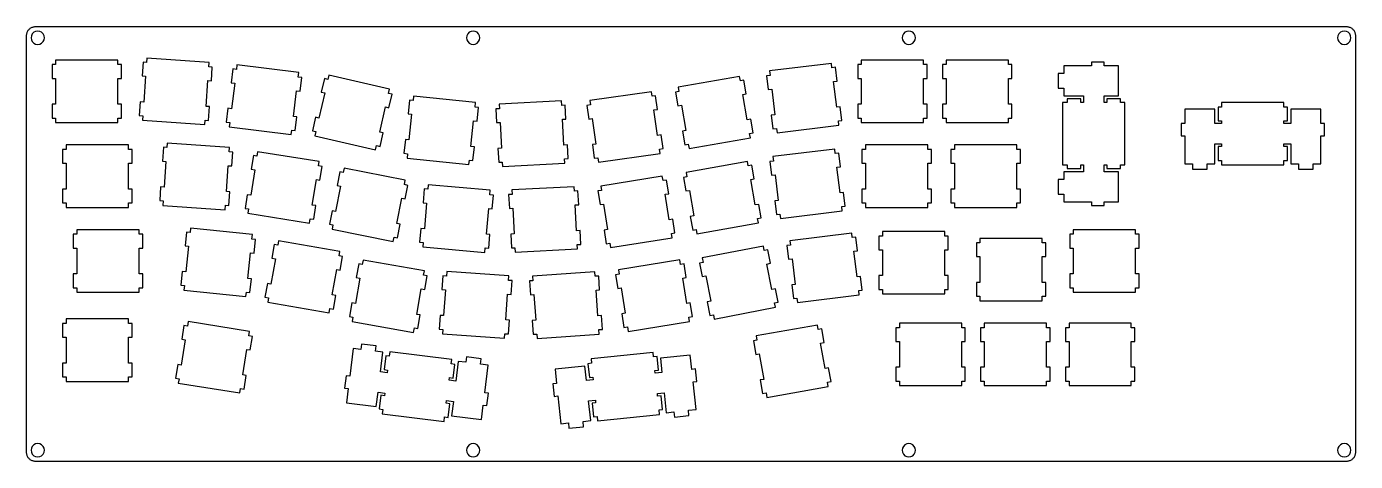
# Model space of a CAD drawing. Extents: x 0 to 299, y 0 to 98.
import ezdxf

# ---------------------------------------------------------------- set-up
doc = ezdxf.new("R2010")
doc.units = 0
doc.layers.get('0').update_dxf_attribs({"linetype": 'CONTINUOUS'})

msp = doc.modelspace()

# ---------------------------------------------------------------- linework, layer by layer
at = {"color": 0}
for p, q in [((0.09508, 95.9764), (0.10197, 96.1334)), ((0.09508, 2.37712), (0.09508, 95.9764)), ((0.10197, 96.1334), (0.11989, 96.2903)), ((0.11989, 96.2903), (0.15021, 96.4434)), ((0.15021, 96.4434), (0.19293, 96.5962)), ((0.19293, 96.5962), (0.24805, 96.7423)), ((0.24805, 96.7423), (0.31282, 96.8844)), ((0.31282, 96.8844), (0.38999, 97.022)), ((0.38999, 97.022), (0.4768, 97.1532)), ((0.4768, 97.1532), (0.57464, 97.2757)), ((0.57464, 97.2757), (0.68075, 97.3914)), ((0.68075, 97.3914), (0.79651, 97.4975)), ((0.79651, 97.4975), (0.91915, 97.5953)), ((0.91915, 97.5953), (1.05006, 97.6824)), ((1.05006, 97.6824), (1.18787, 97.7593)), ((1.16858, 95.9404), (1.09416, 95.4775)), ((1.38217, 96.3595), (1.16858, 95.9404)), ((1.18787, 97.7593), (1.32981, 97.8242)), ((1.32981, 97.8242), (1.47588, 97.8793)), ((1.7129, 96.69), (1.38217, 96.3595)), ((1.47588, 97.8793), (1.62884, 97.9219)), ((1.62884, 97.9219), (1.7818, 97.9523)), ((2.13183, 96.9038), (1.7129, 96.69)), ((1.7818, 97.9523), (1.9389, 97.9703)), ((1.9389, 97.9703), (2.096, 97.977)), ((2.096, 97.977), (296.609, 97.977)), ((2.59485, 96.9768), (2.13183, 96.9038)), ((3.05787, 96.9038), (2.59485, 96.9768)), ((3.47679, 96.69), (3.05787, 96.9038)), ((3.80891, 96.3595), (3.47679, 96.69)), ((4.0211, 95.9404), (3.80891, 96.3595)), ((4.09554, 95.4775), (4.0211, 95.9404)), ((99.0064, 95.9404), (98.9323, 95.4775)), ((99.2202, 96.3595), (99.0064, 95.9404)), ((99.5507, 96.69), (99.2202, 96.3595)), ((99.9698, 96.9038), (99.5507, 96.69)), ((100.433, 96.9768), (99.9698, 96.9038)), ((100.896, 96.9038), (100.433, 96.9768)), ((101.315, 96.69), (100.896, 96.9038)), ((101.647, 96.3595), (101.315, 96.69)), ((101.859, 95.9404), (101.647, 96.3595)), ((101.932, 95.4775), (101.859, 95.9404)), ((196.844, 95.9404), (196.77, 95.4775)), ((197.058, 96.3595), (196.844, 95.9404)), ((197.389, 96.69), (197.058, 96.3595)), ((197.808, 96.9038), (197.389, 96.69)), ((198.271, 96.9768), (197.808, 96.9038)), ((198.735, 96.9038), (198.271, 96.9768)), ((199.153, 96.69), (198.735, 96.9038)), ((199.485, 96.3595), (199.153, 96.69)), ((199.697, 95.9404), (199.485, 96.3595)), ((199.77, 95.4775), (199.697, 95.9404)), ((294.681, 95.9404), (294.608, 95.4775)), ((294.895, 96.3595), (294.681, 95.9404)), ((295.227, 96.69), (294.895, 96.3595)), ((295.644, 96.9038), (295.227, 96.69)), ((296.109, 96.9768), (295.644, 96.9038)), ((296.573, 96.9038), (296.109, 96.9768)), ((296.991, 96.69), (296.573, 96.9038)), ((296.609, 97.977), (296.766, 97.9703)), ((296.766, 97.9703), (296.922, 97.9523)), ((296.922, 97.9523), (297.076, 97.9219)), ((297.323, 96.3595), (296.991, 96.69)), ((297.076, 97.9219), (297.226, 97.8793)), ((297.226, 97.8793), (297.374, 97.8242)), ((297.535, 95.9404), (297.323, 96.3595)), ((297.374, 97.8242), (297.517, 97.7593)), ((297.517, 97.7593), (297.653, 97.6824)), ((297.608, 95.4775), (297.535, 95.9404)), ((297.653, 97.6824), (297.784, 97.5953)), ((297.784, 97.5953), (297.907, 97.4975)), ((297.907, 97.4975), (298.023, 97.3914)), ((298.023, 97.3914), (298.129, 97.2757)), ((298.129, 97.2757), (298.227, 97.1532)), ((298.227, 97.1532), (298.313, 97.022)), ((298.313, 97.022), (298.391, 96.8844)), ((298.391, 96.8844), (298.457, 96.7423)), ((298.457, 96.7423), (298.511, 96.5962)), ((298.511, 96.5962), (298.553, 96.4434)), ((298.553, 96.4434), (298.584, 96.2903)), ((298.584, 96.2903), (298.603, 96.1334)), ((298.603, 96.1334), (298.608, 95.9764)), ((298.608, 95.9764), (298.608, 2.37712)), ((1.09416, 95.4775), (1.16858, 95.0143)), ((1.16858, 95.0143), (1.38217, 94.5956)), ((1.38217, 94.5956), (1.7129, 94.2633)), ((1.7129, 94.2633), (2.13183, 94.0513)), ((2.13183, 94.0513), (2.59485, 93.9768)), ((2.59485, 93.9768), (3.05787, 94.0513)), ((3.05787, 94.0513), (3.47679, 94.2633)), ((3.47679, 94.2633), (3.80891, 94.5956)), ((3.80891, 94.5956), (4.0211, 95.0143)), ((4.0211, 95.0143), (4.09554, 95.4775)), ((98.9323, 95.4775), (99.0064, 95.0143)), ((99.0064, 95.0143), (99.2202, 94.5956)), ((99.2202, 94.5956), (99.5507, 94.2633)), ((99.5507, 94.2633), (99.9698, 94.0513)), ((99.9698, 94.0513), (100.433, 93.9768)), ((100.433, 93.9768), (100.896, 94.0513)), ((100.896, 94.0513), (101.315, 94.2633)), ((101.315, 94.2633), (101.647, 94.5956)), ((101.647, 94.5956), (101.859, 95.0143)), ((101.859, 95.0143), (101.932, 95.4775)), ((196.77, 95.4775), (196.844, 95.0143)), ((196.844, 95.0143), (197.058, 94.5956)), ((197.058, 94.5956), (197.389, 94.2633)), ((197.389, 94.2633), (197.808, 94.0513)), ((197.808, 94.0513), (198.271, 93.9768)), ((198.271, 93.9768), (198.735, 94.0513)), ((198.735, 94.0513), (199.153, 94.2633)), ((199.153, 94.2633), (199.485, 94.5956)), ((199.485, 94.5956), (199.697, 95.0143)), ((199.697, 95.0143), (199.77, 95.4775)), ((294.608, 95.4775), (294.681, 95.0143)), ((294.681, 95.0143), (294.895, 94.5956)), ((294.895, 94.5956), (295.227, 94.2633)), ((295.227, 94.2633), (295.644, 94.0513)), ((295.644, 94.0513), (296.109, 93.9768)), ((296.109, 93.9768), (296.573, 94.0513)), ((296.573, 94.0513), (296.991, 94.2633)), ((296.991, 94.2633), (297.323, 94.5956)), ((297.323, 94.5956), (297.535, 95.0143)), ((297.535, 95.0143), (297.608, 95.4775)), ((6.62009, 90.4529), (6.62009, 89.4524)), ((20.621, 90.4529), (6.62009, 90.4529)), ((20.621, 89.4524), (20.621, 90.4529)), ((26.2599, 89.9816), (26.0435, 86.8895)), ((27.0592, 89.9252), (26.2599, 89.9816)), ((27.1267, 90.9242), (27.0592, 89.9252)), ((41.093, 89.9474), (27.1267, 90.9242)), ((41.0228, 88.9497), (41.093, 89.9474)), ((180.877, 89.7283), (166.982, 88.0223)), ((181, 88.7374), (180.877, 89.7283)), ((187.595, 90.4515), (187.595, 89.4514)), ((201.596, 90.4515), (187.595, 90.4515)), ((201.596, 89.4514), (201.596, 90.4515)), ((206.645, 90.4529), (206.645, 89.4524)), ((220.646, 90.4529), (206.645, 90.4529)), ((220.646, 89.4524), (220.646, 90.4529)), ((239.339, 90.0271), (239.339, 89.203)), ((242.138, 90.0271), (239.339, 90.0271)), ((242.138, 89.203), (242.138, 90.0271)), ((6.62009, 89.4524), (5.81946, 89.4524)), ((5.81946, 89.4524), (5.81946, 86.3519)), ((21.4202, 89.4524), (20.621, 89.4524)), ((21.4202, 86.3519), (21.4202, 89.4524)), ((26.0435, 86.8895), (26.8414, 86.8345)), ((26.8414, 86.8345), (26.4377, 81.0479)), ((41.8222, 88.8929), (41.0228, 88.9497)), ((41.6059, 85.8008), (41.8222, 88.8929)), ((46.4287, 88.4647), (46.0498, 85.3874)), ((47.2225, 88.3666), (46.4287, 88.4647)), ((47.3438, 89.3604), (47.2225, 88.3666)), ((61.2401, 87.6543), (47.3438, 89.3604)), ((61.1188, 86.662), (61.2401, 87.6543)), ((61.9125, 86.5643), (61.1188, 86.662)), ((68.0007, 87.085), (67.776, 86.1109)), ((81.6419, 83.9364), (68.0007, 87.085)), ((160.269, 86.7985), (146.48, 84.3675)), ((160.441, 85.8132), (160.269, 86.7985)), ((167.104, 87.0313), (166.31, 86.9322)), ((166.31, 86.9322), (166.688, 83.8563)), ((166.982, 88.0223), (167.104, 87.0313)), ((181.793, 88.834), (181, 88.7374)), ((182.171, 85.7567), (181.793, 88.834)), ((187.595, 89.4514), (186.796, 89.4514)), ((186.796, 89.4514), (186.796, 86.3519)), ((202.395, 89.4514), (201.596, 89.4514)), ((202.395, 86.3519), (202.395, 89.4514)), ((206.645, 89.4524), (205.846, 89.4524)), ((205.846, 89.4524), (205.846, 86.3519)), ((221.445, 89.4524), (220.646, 89.4524)), ((221.445, 86.3519), (221.445, 89.4524)), ((233.069, 87.478), (231.869, 87.478)), ((231.869, 87.478), (231.869, 84.1774)), ((239.339, 89.203), (233.069, 89.203)), ((233.069, 89.203), (233.069, 87.478)), ((245.368, 89.203), (242.138, 89.203)), ((245.368, 82.4523), (245.368, 89.203)), ((5.81946, 86.3519), (6.62009, 86.3519)), ((6.62009, 86.3519), (6.62009, 80.5533)), ((20.621, 80.5533), (20.621, 86.3519)), ((20.621, 86.3519), (21.4202, 86.3519)), ((40.404, 80.071), (40.8079, 85.8573)), ((40.8079, 85.8573), (41.6059, 85.8008)), ((46.0498, 85.3874), (46.845, 85.2897)), ((46.845, 85.2897), (46.138, 79.5334)), ((61.535, 83.487), (61.9125, 86.5643)), ((66.996, 86.2912), (66.2989, 83.2693)), ((67.776, 86.1109), (66.996, 86.2912)), ((81.4158, 82.962), (81.6419, 83.9364)), ((146.48, 84.3675), (146.655, 83.3822)), ((161.229, 85.9525), (160.441, 85.8132)), ((161.768, 82.9), (161.229, 85.9525)), ((166.688, 83.8563), (167.481, 83.9541)), ((167.481, 83.9541), (168.188, 78.1967)), ((181.378, 85.6601), (182.171, 85.7567)), ((182.084, 79.9028), (181.378, 85.6601)), ((186.796, 86.3519), (187.595, 86.3519)), ((187.595, 86.3519), (187.595, 80.5519)), ((201.596, 80.5519), (201.596, 86.3519)), ((201.596, 86.3519), (202.395, 86.3519)), ((205.846, 86.3519), (206.645, 86.3519)), ((206.645, 86.3519), (206.645, 80.5533)), ((220.646, 80.5533), (220.646, 86.3519)), ((220.646, 86.3519), (221.445, 86.3519)), ((231.869, 84.1774), (233.069, 84.1774)), ((233.069, 84.1774), (233.069, 82.4523)), ((25.6398, 81.1029), (25.422, 78.0108)), ((26.4377, 81.0479), (25.6398, 81.1029)), ((60.0329, 77.826), (60.7413, 83.5836)), ((60.7413, 83.5836), (61.535, 83.487)), ((67.0789, 83.0901), (65.7737, 77.439)), ((66.2989, 83.2693), (67.0789, 83.0901)), ((82.1958, 82.7814), (81.4158, 82.962)), ((81.4987, 79.7609), (82.1958, 82.7814)), ((86.1191, 81.4723), (85.7938, 78.3883)), ((86.9142, 81.3883), (86.1191, 81.4723)), ((87.019, 82.3831), (86.9142, 81.3883)), ((100.943, 80.9184), (87.019, 82.3831)), ((100.838, 79.925), (100.943, 80.9184)), ((120.256, 81.2835), (106.276, 80.5519)), ((120.308, 80.2859), (120.256, 81.2835)), ((140.465, 83.3519), (126.602, 81.4035)), ((126.602, 81.4035), (126.741, 80.4125)), ((140.604, 82.3613), (140.465, 83.3519)), ((141.398, 82.4727), (140.604, 82.3613)), ((141.829, 79.4025), (141.398, 82.4727)), ((146.655, 83.3822), (145.867, 83.2432)), ((145.867, 83.2432), (146.404, 80.191)), ((160.981, 82.761), (161.768, 82.9)), ((161.987, 77.0502), (160.981, 82.761)), ((233.838, 80.9279), (232.839, 80.9279)), ((232.839, 80.9279), (232.839, 66.9272)), ((233.069, 82.4523), (237.538, 82.4523)), ((236.939, 81.7273), (233.838, 81.7273)), ((233.838, 81.7273), (233.838, 80.9279)), ((236.939, 80.9279), (236.939, 81.7273)), ((237.538, 80.9279), (236.939, 80.9279)), ((237.538, 82.4523), (237.538, 80.9279)), ((242.138, 80.9279), (242.138, 82.4523)), ((242.138, 82.4523), (245.368, 82.4523)), ((242.739, 80.9279), (242.138, 80.9279)), ((245.838, 81.7273), (242.739, 81.7273)), ((242.739, 81.7273), (242.739, 80.9279)), ((245.838, 80.9279), (245.838, 81.7273)), ((246.838, 80.9279), (245.838, 80.9279)), ((246.838, 66.9272), (246.838, 80.9279)), ((268.558, 80.9279), (268.558, 79.9274)), ((282.557, 80.9279), (268.558, 80.9279)), ((282.557, 79.9274), (282.557, 80.9279)), ((6.62009, 80.5533), (5.81946, 80.5533)), ((5.81946, 80.5533), (5.81946, 77.4513)), ((21.4202, 80.5533), (20.621, 80.5533)), ((21.4202, 77.4513), (21.4202, 80.5533)), ((25.422, 78.0108), (26.2213, 77.9544)), ((26.2213, 77.9544), (26.151, 76.9578)), ((41.202, 80.0146), (40.404, 80.071)), ((40.9843, 76.9221), (41.202, 80.0146)), ((45.3429, 79.6315), (44.9668, 76.5542)), ((46.138, 79.5334), (45.3429, 79.6315)), ((60.8281, 77.7296), (60.0329, 77.826)), ((60.4492, 74.6524), (60.8281, 77.7296)), ((64.9951, 77.6192), (64.2966, 74.5973)), ((65.7737, 77.439), (64.9951, 77.6192)), ((79.4149, 74.2901), (80.7201, 79.9412)), ((80.7201, 79.9412), (81.4987, 79.7609)), ((85.7938, 78.3883), (86.5904, 78.3043)), ((86.5904, 78.3043), (85.9839, 72.5371)), ((101.633, 79.8407), (100.838, 79.925)), ((101.309, 76.7581), (101.633, 79.8407)), ((106.328, 79.5528), (105.53, 79.5101)), ((105.53, 79.5101), (105.692, 76.4148)), ((106.276, 80.5519), (106.328, 79.5528)), ((121.108, 80.3271), (120.308, 80.2859)), ((121.27, 77.2322), (121.108, 80.3271)), ((126.741, 80.4125), (125.949, 80.3025)), ((125.949, 80.3025), (126.38, 77.2322)), ((141.037, 79.2925), (141.829, 79.4025)), ((141.843, 73.5471), (141.037, 79.2925)), ((146.404, 80.191), (147.192, 80.33)), ((147.192, 80.33), (148.2, 74.6196)), ((168.188, 78.1967), (167.394, 78.1004)), ((167.394, 78.1004), (167.772, 75.0231)), ((182.878, 80.0005), (182.084, 79.9028)), ((183.257, 76.9235), (182.878, 80.0005)), ((187.595, 80.5519), (186.796, 80.5519)), ((186.796, 80.5519), (186.796, 77.4513)), ((202.395, 80.5519), (201.596, 80.5519)), ((202.395, 77.4513), (202.395, 80.5519)), ((206.645, 80.5533), (205.846, 80.5533)), ((205.846, 80.5533), (205.846, 77.4513)), ((221.445, 80.5533), (220.646, 80.5533)), ((221.445, 77.4513), (221.445, 80.5533)), ((267.032, 79.4575), (260.283, 79.4575)), ((260.283, 79.4575), (260.283, 76.2275)), ((267.032, 76.2275), (267.032, 79.4575)), ((268.558, 79.9274), (267.757, 79.9274)), ((267.757, 79.9274), (267.757, 76.8269)), ((283.358, 79.9274), (282.557, 79.9274)), ((283.358, 76.8269), (283.358, 79.9274)), ((290.832, 79.4575), (284.082, 79.4575)), ((284.082, 79.4575), (284.082, 76.2275)), ((290.832, 76.2275), (290.832, 79.4575)), ((5.81946, 77.4513), (6.62009, 77.4513)), ((6.62009, 77.4513), (6.62009, 76.4522)), ((6.62009, 76.4522), (20.621, 76.4522)), ((20.621, 76.4522), (20.621, 77.4513)), ((20.621, 77.4513), (21.4202, 77.4513)), ((26.151, 76.9578), (40.1175, 75.9809)), ((40.1175, 75.9809), (40.1863, 76.9786)), ((40.1863, 76.9786), (40.9843, 76.9221)), ((44.9668, 76.5542), (45.7606, 76.4565)), ((45.7606, 76.4565), (45.6378, 75.4641)), ((45.6378, 75.4641), (59.5341, 73.7581)), ((59.5341, 73.7581), (59.6554, 74.7504)), ((59.6554, 74.7504), (60.4492, 74.6524)), ((99.9077, 71.0738), (100.514, 76.8421)), ((100.514, 76.8421), (101.309, 76.7581)), ((105.692, 76.4148), (106.491, 76.4565)), ((106.491, 76.4565), (106.794, 70.666)), ((120.471, 77.1895), (121.27, 77.2322)), ((120.774, 71.3976), (120.471, 77.1895)), ((126.38, 77.2322), (127.172, 77.3437)), ((127.172, 77.3437), (127.98, 71.6001)), ((162.775, 77.1881), (161.987, 77.0502)), ((163.314, 74.1355), (162.775, 77.1881)), ((167.772, 75.0231), (168.567, 75.1198)), ((168.567, 75.1198), (168.688, 74.1274)), ((168.688, 74.1274), (182.583, 75.8335)), ((182.462, 76.8255), (183.257, 76.9235)), ((182.583, 75.8335), (182.462, 76.8255)), ((186.796, 77.4513), (187.595, 77.4513)), ((187.595, 77.4513), (187.595, 76.4522)), ((187.595, 76.4522), (201.596, 76.4522)), ((201.596, 76.4522), (201.596, 77.4513)), ((201.596, 77.4513), (202.395, 77.4513)), ((205.846, 77.4513), (206.645, 77.4513)), ((206.645, 77.4513), (206.645, 76.4522)), ((206.645, 76.4522), (220.646, 76.4522)), ((220.646, 76.4522), (220.646, 77.4513)), ((220.646, 77.4513), (221.445, 77.4513)), ((260.283, 76.2275), (259.457, 76.2275)), ((259.457, 76.2275), (259.457, 73.4275)), ((268.558, 76.2275), (267.032, 76.2275)), ((267.757, 76.8269), (268.558, 76.8269)), ((268.558, 76.8269), (268.558, 76.2275)), ((282.557, 76.2275), (282.557, 76.8269)), ((282.557, 76.8269), (283.358, 76.8269)), ((284.082, 76.2275), (282.557, 76.2275)), ((291.658, 76.2275), (290.832, 76.2275)), ((291.658, 73.4275), (291.658, 76.2275)), ((31.6976, 71.8206), (31.6288, 70.823)), ((45.6639, 70.8434), (31.6976, 71.8206)), ((64.2966, 74.5973), (65.0766, 74.4181)), ((65.0766, 74.4181), (64.8518, 73.4441)), ((64.8518, 73.4441), (78.4931, 70.2952)), ((80.1949, 74.1094), (79.4149, 74.2901)), ((79.4964, 71.089), (80.1949, 74.1094)), ((85.1888, 72.6211), (84.8653, 69.5371)), ((85.9839, 72.5371), (85.1888, 72.6211)), ((142.635, 73.6604), (141.843, 73.5471)), ((143.068, 70.5901), (142.635, 73.6604)), ((148.2, 74.6196), (147.413, 74.4802)), ((147.413, 74.4802), (147.95, 71.4266)), ((148.911, 70.5803), (162.699, 73.0112)), ((162.526, 73.9965), (163.314, 74.1355)), ((162.699, 73.0112), (162.526, 73.9965)), ((259.457, 73.4275), (260.283, 73.4275)), ((260.283, 73.4275), (260.283, 67.1572)), ((290.832, 67.1572), (290.832, 73.4275)), ((290.832, 73.4275), (291.658, 73.4275)), ((9.00134, 70.4039), (8.20208, 70.4039)), ((8.20208, 70.4039), (8.20208, 67.3019)), ((9.00134, 71.4029), (9.00134, 70.4039)), ((23.0008, 71.4029), (9.00134, 71.4029)), ((23.0008, 70.4039), (23.0008, 71.4029)), ((23.8015, 70.4039), (23.0008, 70.4039)), ((23.8015, 67.3019), (23.8015, 70.4039)), ((30.8308, 70.8794), (30.6131, 67.7855)), ((31.6288, 70.823), (30.8308, 70.8794)), ((45.5951, 69.8458), (45.6639, 70.8434)), ((46.3931, 69.7907), (45.5951, 69.8458)), ((46.1754, 66.6972), (46.3931, 69.7907)), ((51.0575, 69.0273), (50.5725, 65.9652)), ((51.8474, 68.9021), (51.0575, 69.0273)), ((52.0044, 69.8885), (51.8474, 68.9021)), ((65.8315, 67.6988), (52.0044, 69.8885)), ((78.4931, 70.2952), (78.7178, 71.2692)), ((78.7178, 71.2692), (79.4964, 71.089)), ((84.8653, 69.5371), (85.6601, 69.4531)), ((85.6601, 69.4531), (85.5557, 68.4597)), ((100.703, 70.9895), (99.9077, 71.0738)), ((100.379, 67.9069), (100.703, 70.9895)), ((106.794, 70.666), (105.995, 70.6229)), ((105.995, 70.6229), (106.157, 67.528)), ((121.573, 71.4403), (120.774, 71.3976)), ((121.736, 68.3436), (121.573, 71.4403)), ((127.98, 71.6001), (127.187, 71.4887)), ((127.187, 71.4887), (127.619, 68.4181)), ((128.55, 67.5404), (142.415, 69.4877)), ((142.274, 70.4797), (143.068, 70.5901)), ((142.415, 69.4877), (142.274, 70.4797)), ((147.95, 71.4266), (148.739, 71.5656)), ((148.739, 71.5656), (148.911, 70.5803)), ((181.639, 70.4896), (167.744, 68.7836)), ((167.744, 68.7836), (167.866, 67.7898)), ((181.762, 69.4958), (181.639, 70.4896)), ((182.555, 69.5935), (181.762, 69.4958)), ((182.933, 66.5166), (182.555, 69.5935)), ((188.547, 70.4014), (187.748, 70.4014)), ((187.748, 70.4014), (187.748, 67.3019)), ((188.547, 71.4015), (188.547, 70.4014)), ((202.547, 71.4015), (188.547, 71.4015)), ((202.547, 70.4014), (202.547, 71.4015)), ((203.347, 70.4014), (202.547, 70.4014)), ((203.347, 67.3019), (203.347, 70.4014)), ((208.551, 70.4039), (207.75, 70.4039)), ((207.75, 70.4039), (207.75, 67.3019)), ((208.551, 71.4029), (208.551, 70.4039)), ((222.551, 71.4029), (208.551, 71.4029)), ((222.551, 70.4039), (222.551, 71.4029)), ((223.351, 70.4039), (222.551, 70.4039)), ((223.351, 67.3019), (223.351, 70.4039)), ((267.032, 67.1572), (267.032, 71.6276)), ((267.032, 71.6276), (268.558, 71.6276)), ((268.558, 71.0283), (267.757, 71.0283)), ((267.757, 71.0283), (267.757, 67.9263)), ((268.558, 71.6276), (268.558, 71.0283)), ((282.557, 71.0283), (282.557, 71.6276)), ((282.557, 71.6276), (284.082, 71.6276)), ((283.358, 71.0283), (282.557, 71.0283)), ((283.358, 67.9263), (283.358, 71.0283)), ((284.082, 71.6276), (284.082, 67.1572)), ((8.20208, 67.3019), (9.00134, 67.3019)), ((9.00134, 67.3019), (9.00134, 61.5033)), ((23.0008, 61.5033), (23.0008, 67.3019)), ((23.0008, 67.3019), (23.8015, 67.3019)), ((30.6131, 67.7855), (31.411, 67.7305)), ((31.411, 67.7305), (31.0072, 61.9442)), ((44.9735, 60.9671), (45.3775, 66.7537)), ((45.3775, 66.7537), (46.1754, 66.6972)), ((51.3623, 65.84), (50.4553, 60.1116)), ((50.5725, 65.9652), (51.3623, 65.84)), ((65.6759, 66.712), (65.8315, 67.6988)), ((66.4655, 66.5854), (65.6759, 66.712)), ((65.9804, 63.5247), (66.4655, 66.5854)), ((71.4431, 66.2093), (71.2488, 65.2279)), ((85.175, 63.4781), (71.4431, 66.2093)), ((85.5557, 68.4597), (99.4777, 66.996)), ((99.4777, 66.996), (99.5839, 67.9909)), ((99.5839, 67.9909), (100.379, 67.9069)), ((106.157, 67.528), (106.957, 67.5693)), ((106.957, 67.5693), (107.009, 66.5702)), ((107.009, 66.5702), (120.989, 67.3033)), ((120.937, 68.301), (121.736, 68.3436)), ((120.989, 67.3033), (120.937, 68.301)), ((127.619, 68.4181), (128.411, 68.5299)), ((128.411, 68.5299), (128.55, 67.5404)), ((162.054, 67.6892), (148.267, 65.2582)), ((162.228, 66.7039), (162.054, 67.6892)), ((163.016, 66.8433), (162.228, 66.7039)), ((163.554, 63.7893), (163.016, 66.8433)), ((167.866, 67.7898), (167.072, 67.6935)), ((167.072, 67.6935), (167.45, 64.6162)), ((182.14, 66.4185), (182.933, 66.5166)), ((182.846, 60.6626), (182.14, 66.4185)), ((187.748, 67.3019), (188.547, 67.3019)), ((188.547, 67.3019), (188.547, 61.5019)), ((202.547, 61.5019), (202.547, 67.3019)), ((202.547, 67.3019), (203.347, 67.3019)), ((207.75, 67.3019), (208.551, 67.3019)), ((208.551, 67.3019), (208.551, 61.5033)), ((222.551, 61.5033), (222.551, 67.3019)), ((222.551, 67.3019), (223.351, 67.3019)), ((232.839, 66.9272), (233.838, 66.9272)), ((233.838, 66.9272), (233.838, 66.1278)), ((233.838, 66.1278), (236.939, 66.1278)), ((236.939, 66.1278), (236.939, 66.9272)), ((236.939, 66.9272), (237.538, 66.9272)), ((237.538, 66.9272), (237.538, 65.4032)), ((242.138, 65.4032), (242.138, 66.9272)), ((242.138, 66.9272), (242.739, 66.9272)), ((242.739, 66.9272), (242.739, 66.1278)), ((242.739, 66.1278), (245.838, 66.1278)), ((245.838, 66.1278), (245.838, 66.9272)), ((245.838, 66.9272), (246.838, 66.9272)), ((260.283, 67.1572), (262.008, 67.1572)), ((262.008, 67.1572), (262.008, 65.9585)), ((262.008, 65.9585), (265.307, 65.9585)), ((265.307, 65.9585), (265.307, 67.1572)), ((265.307, 67.1572), (267.032, 67.1572)), ((267.757, 67.9263), (268.558, 67.9263)), ((268.558, 67.9263), (268.558, 66.9272)), ((268.558, 66.9272), (282.557, 66.9272)), ((282.557, 66.9272), (282.557, 67.9263)), ((282.557, 67.9263), (283.358, 67.9263)), ((284.082, 67.1572), (285.808, 67.1572)), ((285.808, 67.1572), (285.808, 65.9585)), ((285.808, 65.9585), (289.107, 65.9585)), ((289.107, 65.9585), (289.107, 67.1572)), ((289.107, 67.1572), (290.832, 67.1572)), ((64.2842, 57.9205), (65.1909, 63.6503)), ((65.1909, 63.6503), (65.9804, 63.5247)), ((70.4631, 65.3852), (69.8581, 62.3439)), ((71.2488, 65.2279), (70.4631, 65.3852)), ((84.9796, 62.4967), (85.175, 63.4781)), ((142.907, 64.3819), (129.078, 62.1923)), ((143.062, 63.3952), (142.907, 64.3819)), ((143.852, 63.5194), (143.062, 63.3952)), ((144.337, 60.4573), (143.852, 63.5194)), ((148.441, 64.2729), (147.654, 64.1339)), ((147.654, 64.1339), (148.191, 61.0803)), ((148.267, 65.2582), (148.441, 64.2729)), ((162.767, 63.6503), (163.554, 63.7893)), ((163.773, 57.9381), (162.767, 63.6503)), ((167.45, 64.6162), (168.243, 64.7129)), ((168.243, 64.7129), (168.95, 58.9566)), ((233.069, 63.6764), (231.869, 63.6764)), ((231.869, 63.6764), (231.869, 60.3772)), ((237.538, 65.4032), (233.069, 65.4032)), ((233.069, 65.4032), (233.069, 63.6764)), ((245.368, 65.4032), (242.138, 65.4032)), ((245.368, 58.6521), (245.368, 65.4032)), ((9.00134, 61.5033), (8.20208, 61.5033)), ((8.20208, 61.5033), (8.20208, 58.4027)), ((23.8015, 61.5033), (23.0008, 61.5033)), ((23.8015, 58.4027), (23.8015, 61.5033)), ((30.2093, 62.0007), (29.993, 58.9082)), ((31.0072, 61.9442), (30.2093, 62.0007)), ((45.7715, 60.912), (44.9735, 60.9671)), ((45.5553, 57.8196), (45.7715, 60.912)), ((49.6658, 60.2354), (49.1808, 57.1747)), ((50.4553, 60.1116), (49.6658, 60.2354)), ((70.6438, 62.188), (69.511, 56.4995)), ((69.8581, 62.3439), (70.6438, 62.188)), ((85.7635, 62.3411), (84.9796, 62.4967)), ((85.1598, 59.3012), (85.7635, 62.3411)), ((89.4306, 61.5336), (89.1604, 58.4454)), ((90.2271, 61.4645), (89.4306, 61.5336)), ((90.3139, 62.4611), (90.2271, 61.4645)), ((104.261, 61.2415), (90.3139, 62.4611)), ((104.174, 60.2449), (104.261, 61.2415)), ((104.972, 60.1747), (104.174, 60.2449)), ((104.702, 57.0865), (104.972, 60.1747)), ((109.186, 60.3112), (108.387, 60.2714)), ((108.387, 60.2714), (108.548, 57.1747)), ((123.114, 62.0434), (109.134, 61.3103)), ((109.134, 61.3103), (109.186, 60.3112)), ((123.166, 61.0443), (123.114, 62.0434)), ((123.965, 61.087), (123.166, 61.0443)), ((124.128, 57.9907), (123.965, 61.087)), ((129.235, 61.2041), (128.444, 61.0789)), ((128.444, 61.0789), (128.929, 58.0168)), ((129.078, 62.1923), (129.235, 61.2041)), ((143.547, 60.3331), (144.337, 60.4573)), ((144.454, 54.6033), (143.547, 60.3331)), ((148.191, 61.0803), (148.98, 61.2193)), ((148.98, 61.2193), (149.987, 55.5075)), ((183.64, 60.7589), (182.846, 60.6626)), ((184.019, 57.6834), (183.64, 60.7589)), ((188.547, 61.5019), (187.748, 61.5019)), ((187.748, 61.5019), (187.748, 58.4013)), ((203.347, 61.5019), (202.547, 61.5019)), ((203.347, 58.4013), (203.347, 61.5019)), ((208.551, 61.5033), (207.75, 61.5033)), ((207.75, 61.5033), (207.75, 58.4027)), ((223.351, 61.5033), (222.551, 61.5033)), ((223.351, 58.4027), (223.351, 61.5033)), ((231.869, 60.3772), (233.069, 60.3772)), ((233.069, 60.3772), (233.069, 58.6521)), ((8.20208, 58.4027), (9.00134, 58.4027)), ((9.00134, 58.4027), (9.00134, 57.4022)), ((9.00134, 57.4022), (23.0008, 57.4022)), ((23.0008, 57.4022), (23.0008, 58.4027)), ((23.0008, 58.4027), (23.8015, 58.4027)), ((29.993, 58.9082), (30.7909, 58.8518)), ((30.7909, 58.8518), (30.722, 57.8541)), ((30.722, 57.8541), (44.6871, 56.8773)), ((44.6871, 56.8773), (44.7573, 57.8764)), ((44.7573, 57.8764), (45.5553, 57.8196)), ((49.1808, 57.1747), (49.9703, 57.0495)), ((49.9703, 57.0495), (49.8147, 56.0613)), ((65.0737, 57.7963), (64.2842, 57.9205)), ((64.5887, 54.7342), (65.0737, 57.7963)), ((83.2432, 53.7683), (84.3746, 59.4568)), ((84.3746, 59.4568), (85.1598, 59.3012)), ((89.1604, 58.4454), (89.9569, 58.3766)), ((89.9569, 58.3766), (89.4514, 52.5985)), ((103.398, 51.3775), (103.904, 57.1556)), ((103.904, 57.1556), (104.702, 57.0865)), ((108.548, 57.1747), (109.347, 57.2163)), ((109.347, 57.2163), (109.652, 51.4244)), ((123.329, 57.9494), (124.128, 57.9907)), ((123.632, 52.1575), (123.329, 57.9494)), ((128.929, 58.0168), (129.719, 58.1424)), ((129.719, 58.1424), (130.627, 52.4136)), ((164.561, 58.0775), (163.773, 57.9381)), ((165.1, 55.0252), (164.561, 58.0775)), ((168.95, 58.9566), (168.156, 58.8589)), ((168.156, 58.8589), (168.534, 55.7816)), ((183.224, 57.5853), (184.019, 57.6834)), ((183.345, 56.5933), (183.224, 57.5853)), ((187.748, 58.4013), (188.547, 58.4013)), ((188.547, 58.4013), (188.547, 57.4022)), ((188.547, 57.4022), (202.547, 57.4022)), ((202.547, 57.4022), (202.547, 58.4013)), ((202.547, 58.4013), (203.347, 58.4013)), ((207.75, 58.4027), (208.551, 58.4027)), ((208.551, 58.4027), (208.551, 57.4022)), ((208.551, 57.4022), (222.551, 57.4022)), ((222.551, 57.4022), (222.551, 58.4027)), ((222.551, 58.4027), (223.351, 58.4027)), ((233.069, 58.6521), (239.339, 58.6521)), ((239.339, 58.6521), (239.339, 57.8266)), ((239.339, 57.8266), (242.138, 57.8266)), ((242.138, 57.8266), (242.138, 58.6521)), ((242.138, 58.6521), (245.368, 58.6521)), ((49.8147, 56.0613), (63.6418, 53.8716)), ((63.6418, 53.8716), (63.7992, 54.8584)), ((63.7992, 54.8584), (64.5887, 54.7342)), ((68.7268, 56.6554), (68.1221, 53.6152)), ((69.511, 56.4995), (68.7268, 56.6554)), ((84.0274, 53.6113), (83.2432, 53.7683)), ((145.245, 54.7289), (144.454, 54.6033)), ((145.729, 51.6668), (145.245, 54.7289)), ((149.987, 55.5075), (149.199, 55.3681)), ((149.199, 55.3681), (149.736, 52.3159)), ((150.698, 51.4696), (164.485, 53.902)), ((164.312, 54.8859), (165.1, 55.0252)), ((164.485, 53.902), (164.312, 54.8859)), ((168.534, 55.7816), (169.328, 55.8793)), ((169.328, 55.8793), (169.45, 54.8873)), ((169.45, 54.8873), (183.345, 56.5933)), ((11.3812, 51.3514), (10.582, 51.3514)), ((10.582, 51.3514), (10.582, 48.2519)), ((11.3812, 52.3515), (11.3812, 51.3514)), ((25.3821, 52.3515), (11.3812, 52.3515)), ((25.3821, 51.3514), (25.3821, 52.3515)), ((26.1827, 51.3514), (25.3821, 51.3514)), ((26.1827, 48.2519), (26.1827, 51.3514)), ((36.0123, 51.8446), (35.6884, 48.762)), ((36.8074, 51.7606), (36.0123, 51.8446)), ((36.9122, 52.7554), (36.8074, 51.7606)), ((50.836, 51.2921), (36.9122, 52.7554)), ((50.7312, 50.2984), (50.836, 51.2921)), ((68.1221, 53.6152), (68.9074, 53.4582)), ((68.9074, 53.4582), (68.713, 52.4771)), ((68.713, 52.4771), (82.4438, 49.7473)), ((83.4224, 50.5714), (84.0274, 53.6113)), ((88.6548, 52.6673), (88.3846, 49.579)), ((89.4514, 52.5985), (88.6548, 52.6673)), ((104.195, 51.3084), (103.398, 51.3775)), ((103.926, 48.2205), (104.195, 51.3084)), ((109.652, 51.4244), (108.853, 51.3828)), ((108.853, 51.3828), (109.014, 48.2865)), ((124.431, 52.1988), (123.632, 52.1575)), ((124.593, 49.1024), (124.431, 52.1988)), ((130.627, 52.4136), (129.837, 52.2884)), ((129.837, 52.2884), (130.322, 49.2263)), ((144.939, 51.5415), (145.729, 51.6668)), ((145.096, 50.5548), (144.939, 51.5415)), ((149.736, 52.3159), (150.525, 52.4549)), ((150.525, 52.4549), (150.698, 51.4696)), ((185.45, 51.6283), (171.555, 49.9223)), ((185.572, 50.6374), (185.45, 51.6283)), ((192.358, 50.9707), (191.557, 50.9707)), ((191.557, 50.9707), (191.557, 47.8702)), ((192.358, 51.9712), (192.358, 50.9707)), ((206.357, 51.9712), (192.358, 51.9712)), ((206.357, 50.9707), (206.357, 51.9712)), ((207.158, 50.9707), (206.357, 50.9707)), ((207.158, 47.8702), (207.158, 50.9707)), ((235.22, 51.3514), (234.421, 51.3514)), ((234.421, 51.3514), (234.421, 48.2519)), ((235.22, 52.3515), (235.22, 51.3514)), ((249.221, 52.3515), (235.22, 52.3515)), ((249.221, 51.3514), (249.221, 52.3515)), ((250.02, 51.3514), (249.221, 51.3514)), ((250.02, 48.2519), (250.02, 51.3514)), ((10.582, 48.2519), (11.3812, 48.2519)), ((11.3812, 48.2519), (11.3812, 42.4519)), ((25.3821, 42.4519), (25.3821, 48.2519)), ((25.3821, 48.2519), (26.1827, 48.2519)), ((35.6884, 48.762), (36.4836, 48.6777)), ((36.4836, 48.6777), (35.8771, 42.9094)), ((51.5264, 50.2144), (50.7312, 50.2984)), ((51.2025, 47.1304), (51.5264, 50.2144)), ((55.7332, 49.0707), (55.196, 46.0181)), ((56.5217, 48.9327), (55.7332, 49.0707)), ((56.6939, 49.9166), (56.5217, 48.9327)), ((70.4825, 47.4857), (56.6939, 49.9166)), ((82.4438, 49.7473), (82.6382, 50.7284)), ((82.6382, 50.7284), (83.4224, 50.5714)), ((88.3846, 49.579), (89.1812, 49.5102)), ((89.1812, 49.5102), (89.0944, 48.514)), ((89.0944, 48.514), (103.041, 47.2944)), ((103.041, 47.2944), (103.128, 48.2893)), ((103.128, 48.2893), (103.926, 48.2205)), ((109.014, 48.2865), (109.813, 48.3291)), ((109.813, 48.3291), (109.866, 47.3301)), ((109.866, 47.3301), (123.847, 48.0632)), ((123.795, 49.0622), (124.593, 49.1024)), ((123.847, 48.0632), (123.795, 49.0622)), ((130.322, 49.2263), (131.112, 49.3518)), ((131.112, 49.3518), (131.269, 48.3637)), ((131.269, 48.3637), (145.096, 50.5548)), ((165.633, 48.7109), (151.89, 46.0389)), ((165.824, 47.7284), (165.633, 48.7109)), ((166.609, 47.8815), (165.824, 47.7284)), ((167.2, 44.8388), (166.609, 47.8815)), ((171.676, 48.9313), (170.881, 48.8322)), ((170.881, 48.8322), (171.26, 45.7563)), ((171.555, 49.9223), (171.676, 48.9313)), ((186.366, 50.734), (185.572, 50.6374)), ((186.744, 47.6567), (186.366, 50.734)), ((191.557, 47.8702), (192.358, 47.8702)), ((192.358, 47.8702), (192.358, 42.0702)), ((206.357, 42.0702), (206.357, 47.8702)), ((206.357, 47.8702), (207.158, 47.8702)), ((214.266, 49.4467), (213.465, 49.4467)), ((213.465, 49.4467), (213.465, 46.3462)), ((214.266, 50.4472), (214.266, 49.4467)), ((228.265, 50.4472), (214.266, 50.4472)), ((228.265, 49.4467), (228.265, 50.4472)), ((229.066, 49.4467), (228.265, 49.4467)), ((229.066, 46.3462), (229.066, 49.4467)), ((234.421, 48.2519), (235.22, 48.2519)), ((235.22, 48.2519), (235.22, 42.4519)), ((249.221, 42.4519), (249.221, 48.2519)), ((249.221, 48.2519), (250.02, 48.2519)), ((49.8009, 41.4472), (50.4074, 47.2144)), ((50.4074, 47.2144), (51.2025, 47.1304)), ((55.9827, 45.8805), (54.9755, 40.1669)), ((55.196, 46.0181), (55.9827, 45.8805)), ((70.309, 46.5007), (70.4825, 47.4857)), ((71.0971, 46.3628), (70.309, 46.5007)), ((70.5584, 43.3105), (71.0971, 46.3628)), ((75.6708, 45.5634), (75.4973, 44.5781)), ((89.4581, 43.1327), (75.6708, 45.5634)), ((146.856, 45.5884), (133.029, 43.3987)), ((147.012, 44.6017), (146.856, 45.5884)), ((152.082, 45.0578), (151.295, 44.9047)), ((151.295, 44.9047), (151.887, 41.862)), ((151.89, 46.0389), (152.082, 45.0578)), ((166.416, 44.6857), (167.2, 44.8388)), ((171.26, 45.7563), (172.054, 45.8541)), ((172.054, 45.8541), (172.761, 40.0967)), ((185.95, 47.5601), (186.744, 47.6567)), ((186.656, 41.8028), (185.95, 47.5601)), ((213.465, 46.3462), (214.266, 46.3462)), ((214.266, 46.3462), (214.266, 40.5476)), ((228.265, 40.5476), (228.265, 46.3462)), ((228.265, 46.3462), (229.066, 46.3462)), ((11.3812, 42.4519), (10.582, 42.4519)), ((10.582, 42.4519), (10.582, 39.3513)), ((26.1827, 42.4519), (25.3821, 42.4519)), ((26.1827, 39.3513), (26.1827, 42.4519)), ((35.0821, 42.9934), (34.7569, 39.9108)), ((35.8771, 42.9094), (35.0821, 42.9934)), ((68.7641, 37.7377), (69.7699, 43.4481)), ((69.7699, 43.4481), (70.5584, 43.3105)), ((74.7088, 44.7174), (74.1715, 41.6648)), ((75.4973, 44.5781), (74.7088, 44.7174)), ((89.2845, 42.1474), (89.4581, 43.1327)), ((90.0726, 42.0081), (89.2845, 42.1474)), ((89.5339, 38.9558), (90.0726, 42.0081)), ((93.6128, 42.0356), (93.3965, 38.9435)), ((94.4107, 41.9806), (93.6128, 42.0356)), ((94.4809, 42.9782), (94.4107, 41.9806)), ((108.446, 42.0014), (94.4809, 42.9782)), ((108.376, 41.0034), (108.446, 42.0014)), ((127.747, 42.9175), (113.782, 41.9407)), ((113.782, 41.9407), (113.852, 40.9444)), ((127.817, 41.9199), (127.747, 42.9175)), ((128.615, 41.9763), (127.817, 41.9199)), ((128.831, 38.8842), (128.615, 41.9763)), ((133.186, 42.412), (132.395, 42.285)), ((132.395, 42.285), (132.88, 39.2247)), ((133.029, 43.3987), (133.186, 42.412)), ((147.803, 44.7269), (147.012, 44.6017)), ((148.288, 41.6648), (147.803, 44.7269)), ((151.887, 41.862), (152.673, 42.0151)), ((152.673, 42.0151), (153.779, 36.3209)), ((167.523, 38.9929), (166.416, 44.6857)), ((187.45, 41.9005), (186.656, 41.8028)), ((187.828, 38.8235), (187.45, 41.9005)), ((192.358, 42.0702), (191.557, 42.0702)), ((191.557, 42.0702), (191.557, 38.971)), ((207.158, 42.0702), (206.357, 42.0702)), ((207.158, 38.971), (207.158, 42.0702)), ((235.22, 42.4519), (234.421, 42.4519)), ((234.421, 42.4519), (234.421, 39.3513)), ((250.02, 42.4519), (249.221, 42.4519)), ((250.02, 39.3513), (250.02, 42.4519)), ((10.582, 39.3513), (11.3812, 39.3513)), ((11.3812, 39.3513), (11.3812, 38.3522)), ((25.3821, 38.3522), (25.3821, 39.3513)), ((25.3821, 39.3513), (26.1827, 39.3513)), ((34.7569, 39.9108), (35.5533, 39.8268)), ((35.5533, 39.8268), (35.4485, 38.8331)), ((35.4485, 38.8331), (49.3723, 37.3683)), ((50.5961, 41.3632), (49.8009, 41.4472)), ((50.2722, 38.2792), (50.5961, 41.3632)), ((54.1874, 40.3063), (53.6497, 37.254)), ((54.9755, 40.1669), (54.1874, 40.3063)), ((74.9596, 41.5258), (73.9525, 35.814)), ((74.1715, 41.6648), (74.9596, 41.5258)), ((87.7397, 33.383), (88.7469, 39.0948)), ((88.7469, 39.0948), (89.5339, 38.9558)), ((93.3965, 38.9435), (94.1945, 38.8881)), ((94.1945, 38.8881), (93.7892, 33.1018)), ((109.175, 40.9483), (108.376, 41.0034)), ((108.959, 37.8562), (109.175, 40.9483)), ((113.852, 40.9444), (113.053, 40.8877)), ((113.053, 40.8877), (113.269, 37.7941)), ((128.034, 38.8278), (128.831, 38.8842)), ((128.437, 33.0412), (128.034, 38.8278)), ((132.88, 39.2247), (133.671, 39.3499)), ((133.671, 39.3499), (134.578, 33.6214)), ((147.497, 41.5396), (148.288, 41.6648)), ((148.405, 35.8112), (147.497, 41.5396)), ((168.308, 39.1446), (167.523, 38.9929)), ((168.898, 36.1019), (168.308, 39.1446)), ((172.761, 40.0967), (171.967, 40.0004)), ((171.967, 40.0004), (172.344, 36.9231)), ((187.034, 38.7255), (187.828, 38.8235)), ((191.557, 38.971), (192.358, 38.971)), ((192.358, 38.971), (192.358, 37.9705)), ((206.357, 37.9705), (206.357, 38.971)), ((206.357, 38.971), (207.158, 38.971)), ((214.266, 40.5476), (213.465, 40.5476)), ((213.465, 40.5476), (213.465, 37.4467)), ((229.066, 40.5476), (228.265, 40.5476)), ((229.066, 37.4467), (229.066, 40.5476)), ((234.421, 39.3513), (235.22, 39.3513)), ((235.22, 39.3513), (235.22, 38.3522)), ((249.221, 38.3522), (249.221, 39.3513)), ((249.221, 39.3513), (250.02, 39.3513)), ((11.3812, 38.3522), (25.3821, 38.3522)), ((49.3723, 37.3683), (49.4771, 38.3632)), ((49.4771, 38.3632), (50.2722, 38.2792)), ((53.6497, 37.254), (54.4382, 37.1147)), ((54.4382, 37.1147), (54.2629, 36.1294)), ((54.2629, 36.1294), (68.0515, 33.6985)), ((69.5508, 37.5984), (68.7641, 37.7377)), ((69.0122, 34.5447), (69.5508, 37.5984)), ((73.1643, 35.953), (72.6253, 32.8993)), ((73.9525, 35.814), (73.1643, 35.953)), ((107.756, 32.1262), (108.161, 37.9113)), ((108.161, 37.9113), (108.959, 37.8562)), ((113.269, 37.7941), (114.067, 37.8506)), ((114.067, 37.8506), (114.471, 32.0642)), ((149.196, 35.935), (148.405, 35.8112)), ((149.681, 32.8745), (149.196, 35.935)), ((153.779, 36.3209), (152.994, 36.1692)), ((152.994, 36.1692), (153.585, 33.1253)), ((168.114, 35.9502), (168.898, 36.1019)), ((168.304, 34.9677), (168.114, 35.9502)), ((172.344, 36.9231), (173.138, 37.0198)), ((173.138, 37.0198), (173.261, 36.0274)), ((173.261, 36.0274), (187.156, 37.7349)), ((187.156, 37.7349), (187.034, 38.7255)), ((192.358, 37.9705), (206.357, 37.9705)), ((213.465, 37.4467), (214.266, 37.4467)), ((214.266, 37.4467), (214.266, 36.4465)), ((214.266, 36.4465), (228.265, 36.4465)), ((228.265, 36.4465), (228.265, 37.4467)), ((228.265, 37.4467), (229.066, 37.4467)), ((235.22, 38.3522), (249.221, 38.3522)), ((68.0515, 33.6985), (68.224, 34.6838)), ((68.224, 34.6838), (69.0122, 34.5447)), ((72.6253, 32.8993), (73.4138, 32.7601)), ((88.5278, 33.2438), (87.7397, 33.383)), ((87.9891, 30.1901), (88.5278, 33.2438)), ((92.9915, 33.1584), (92.7749, 30.0661)), ((93.7892, 33.1018), (92.9915, 33.1584)), ((129.235, 33.0977), (128.437, 33.0412)), ((129.453, 30.0054), (129.235, 33.0977)), ((134.578, 33.6214), (133.787, 33.496)), ((133.787, 33.496), (134.272, 30.434)), ((148.89, 32.7491), (149.681, 32.8745)), ((153.585, 33.1253), (154.371, 33.2782)), ((154.371, 33.2782), (154.562, 32.2971)), ((154.562, 32.2971), (168.304, 34.9677)), ((9.00134, 31.3504), (8.20208, 31.3504)), ((8.20208, 31.3504), (8.20208, 28.2498)), ((9.00134, 32.3494), (9.00134, 31.3504)), ((23.0008, 32.3494), (9.00134, 32.3494)), ((23.0008, 31.3504), (23.0008, 32.3494)), ((23.8015, 31.3504), (23.0008, 31.3504)), ((23.8015, 28.2498), (23.8015, 31.3504)), ((35.4281, 30.8901), (34.9429, 27.8281)), ((36.219, 30.7647), (35.4281, 30.8901)), ((36.376, 31.7514), (36.219, 30.7647)), ((50.202, 29.5617), (36.376, 31.7514)), ((73.4138, 32.7601), (73.2398, 31.7762)), ((73.2398, 31.7762), (87.0271, 29.3453)), ((87.0271, 29.3453), (87.201, 30.3293)), ((87.201, 30.3293), (87.9891, 30.1901)), ((92.7749, 30.0661), (93.5729, 30.0095)), ((93.5729, 30.0095), (93.5041, 29.0118)), ((108.554, 32.0697), (107.756, 32.1262)), ((108.337, 28.9774), (108.554, 32.0697)), ((114.471, 32.0642), (113.673, 32.0091)), ((113.673, 32.0091), (113.891, 28.9168)), ((128.654, 29.9489), (129.453, 30.0054)), ((128.724, 28.9512), (128.654, 29.9489)), ((134.272, 30.434), (135.063, 30.5594)), ((135.063, 30.5594), (135.219, 29.5713)), ((135.219, 29.5713), (149.046, 31.7624)), ((149.046, 31.7624), (148.89, 32.7491)), ((177.757, 30.9714), (163.97, 28.5392)), ((177.931, 29.9861), (177.757, 30.9714)), ((178.719, 30.1253), (177.931, 29.9861)), ((179.257, 27.0716), (178.719, 30.1253)), ((196.168, 30.3968), (195.367, 30.3968)), ((195.367, 30.3968), (195.367, 27.2976)), ((196.168, 31.3972), (196.168, 30.3968)), ((210.167, 31.3972), (196.168, 31.3972)), ((210.167, 30.3968), (210.167, 31.3972)), ((210.968, 30.3968), (210.167, 30.3968)), ((210.968, 27.2976), (210.968, 30.3968)), ((215.218, 30.3968), (214.417, 30.3968)), ((214.417, 30.3968), (214.417, 27.2976)), ((215.218, 31.3972), (215.218, 30.3968)), ((229.217, 31.3972), (215.218, 31.3972)), ((229.217, 30.3968), (229.217, 31.3972)), ((230.018, 30.3968), (229.217, 30.3968)), ((230.018, 27.2976), (230.018, 30.3968)), ((234.268, 30.3968), (233.467, 30.3968)), ((233.467, 30.3968), (233.467, 27.2976)), ((234.268, 31.3972), (234.268, 30.3968)), ((248.267, 31.3972), (234.268, 31.3972)), ((248.267, 30.3968), (248.267, 31.3972)), ((249.068, 30.3968), (248.267, 30.3968)), ((249.068, 27.2976), (249.068, 30.3968)), ((8.20208, 28.2498), (9.00134, 28.2498)), ((9.00134, 28.2498), (9.00134, 22.4496)), ((23.0008, 22.4496), (23.0008, 28.2498)), ((23.0008, 28.2498), (23.8015, 28.2498)), ((35.7339, 27.7027), (34.8272, 21.9742)), ((34.9429, 27.8281), (35.7339, 27.7027)), ((50.0461, 28.575), (50.202, 29.5617)), ((50.836, 28.4496), (50.0461, 28.575)), ((50.352, 25.3876), (50.836, 28.4496)), ((93.5041, 29.0118), (107.469, 28.0362)), ((107.469, 28.0362), (107.539, 29.0325)), ((107.539, 29.0325), (108.337, 28.9774)), ((113.891, 28.9168), (114.689, 28.9733)), ((114.689, 28.9733), (114.758, 27.9742)), ((114.758, 27.9742), (128.724, 28.9512)), ((164.144, 27.5553), (163.356, 27.4161)), ((163.356, 27.4161), (163.893, 24.3623)), ((163.97, 28.5392), (164.144, 27.5553)), ((178.47, 26.9324), (179.257, 27.0716)), ((179.477, 21.2218), (178.47, 26.9324)), ((195.367, 27.2976), (196.168, 27.2976)), ((196.168, 27.2976), (196.168, 21.4974)), ((210.167, 21.4974), (210.167, 27.2976)), ((210.167, 27.2976), (210.968, 27.2976)), ((214.417, 27.2976), (215.218, 27.2976)), ((215.218, 27.2976), (215.218, 21.4974)), ((229.217, 21.4974), (229.217, 27.2976)), ((229.217, 27.2976), (230.018, 27.2976)), ((233.467, 27.2976), (234.268, 27.2976)), ((234.268, 27.2976), (234.268, 21.4974)), ((248.267, 21.4974), (248.267, 27.2976)), ((248.267, 27.2976), (249.068, 27.2976)), ((48.653, 19.7831), (49.561, 25.513)), ((49.561, 25.513), (50.352, 25.3876)), ((73.4589, 25.7349), (72.693, 19.5116)), ((75.1706, 25.5254), (73.4589, 25.7349)), ((75.3166, 26.716), (75.1706, 25.5254)), ((78.5908, 26.3136), (75.3166, 26.716)), ((78.4447, 25.123), (78.5908, 26.3136)), ((80.1578, 24.9122), (78.4447, 25.123)), ((79.6121, 20.4763), (80.1578, 24.9122)), ((80.7833, 24.0592), (80.4058, 20.9834)), ((81.577, 23.9627), (80.7833, 24.0592)), ((81.6998, 24.9549), (81.577, 23.9627)), ((95.5957, 23.2489), (81.6998, 24.9549)), ((140.818, 24.8515), (126.894, 23.3881)), ((140.921, 23.8566), (140.818, 24.8515)), ((141.718, 23.9407), (140.921, 23.8566)), ((142.041, 20.858), (141.718, 23.9407)), ((149.2, 24.2548), (142.488, 23.5493)), ((149.538, 21.0426), (149.2, 24.2548)), ((163.893, 24.3623), (164.681, 24.5015)), ((164.681, 24.5015), (165.688, 18.7895)), ((9.00134, 22.4496), (8.20208, 22.4496)), ((8.20208, 22.4496), (8.20208, 19.3504)), ((23.8015, 22.4496), (23.0008, 22.4496)), ((23.8015, 19.3504), (23.8015, 22.4496)), ((34.0362, 22.0996), (33.5511, 19.0376)), ((34.8272, 21.9742), (34.0362, 22.0996)), ((80.4058, 20.9834), (81.1996, 20.8855)), ((95.4733, 22.2553), (95.5957, 23.2489)), ((96.2671, 22.1589), (95.4733, 22.2553)), ((95.8896, 19.0817), (96.2671, 22.1589)), ((97.0802, 22.8341), (96.5359, 18.3982)), ((98.7929, 22.6246), (97.0802, 22.8341)), ((98.939, 23.8153), (98.7929, 22.6246)), ((102.215, 23.4142), (98.939, 23.8153)), ((102.068, 22.2222), (102.215, 23.4142)), ((103.78, 22.0114), (102.068, 22.2222)), ((103.017, 15.7882), (103.78, 22.0114)), ((125.531, 21.7661), (118.819, 21.0619)), ((118.819, 21.0619), (119.155, 17.8484)), ((125.869, 18.5553), (125.531, 21.7661)), ((126.999, 22.3931), (126.203, 22.3091)), ((126.203, 22.3091), (126.527, 19.2264)), ((126.894, 23.3881), (126.999, 22.3931)), ((142.488, 23.5493), (142.825, 20.3371)), ((150.359, 21.1281), (149.538, 21.0426)), ((150.651, 18.3431), (150.359, 21.1281)), ((180.264, 21.3596), (179.477, 21.2218)), ((180.803, 18.3072), (180.264, 21.3596)), ((196.168, 21.4974), (195.367, 21.4974)), ((195.367, 21.4974), (195.367, 18.3968)), ((210.968, 21.4974), (210.167, 21.4974)), ((210.968, 18.3968), (210.968, 21.4974)), ((215.218, 21.4974), (214.417, 21.4974)), ((214.417, 21.4974), (214.417, 18.3968)), ((230.018, 21.4974), (229.217, 21.4974)), ((230.018, 18.3968), (230.018, 21.4974)), ((234.268, 21.4974), (233.467, 21.4974)), ((233.467, 21.4974), (233.467, 18.3968)), ((249.068, 21.4974), (248.267, 21.4974)), ((249.068, 18.3968), (249.068, 21.4974)), ((8.20208, 19.3504), (9.00134, 19.3504)), ((9.00134, 19.3504), (9.00134, 18.3499)), ((9.00134, 18.3499), (23.0008, 18.3499)), ((23.0008, 18.3499), (23.0008, 19.3504)), ((23.0008, 19.3504), (23.8015, 19.3504)), ((33.5511, 19.0376), (34.3421, 18.9122)), ((34.3421, 18.9122), (34.185, 17.9241)), ((34.185, 17.9241), (48.0124, 15.7345)), ((49.4439, 19.6591), (48.653, 19.7831)), ((48.9589, 16.5971), (49.4439, 19.6591)), ((71.8757, 19.6123), (71.5338, 16.8327)), ((72.693, 19.5116), (71.8757, 19.6123)), ((81.1265, 20.2902), (79.6121, 20.4763)), ((81.1996, 20.8855), (81.1265, 20.2902)), ((95.0225, 18.5842), (95.0958, 19.1795)), ((96.5359, 18.3982), (95.0225, 18.5842)), ((95.0958, 19.1795), (95.8896, 19.0817)), ((127.386, 18.7138), (125.869, 18.5553)), ((126.527, 19.2264), (127.322, 19.3105)), ((127.322, 19.3105), (127.386, 18.7138)), ((141.246, 20.7739), (142.041, 20.858)), ((141.31, 20.1772), (141.246, 20.7739)), ((142.825, 20.3371), (141.31, 20.1772)), ((149.831, 18.2576), (150.651, 18.3431)), ((150.486, 12.022), (149.831, 18.2576)), ((165.688, 18.7895), (164.902, 18.6517)), ((164.902, 18.6517), (165.439, 15.5994)), ((180.014, 18.1681), (180.803, 18.3072)), ((180.188, 17.1841), (180.014, 18.1681)), ((195.367, 18.3968), (196.168, 18.3968)), ((196.168, 18.3968), (196.168, 17.3964)), ((210.167, 17.3964), (210.167, 18.3968)), ((210.167, 18.3968), (210.968, 18.3968)), ((214.417, 18.3968), (215.218, 18.3968)), ((215.218, 18.3968), (215.218, 17.3964)), ((229.217, 17.3964), (229.217, 18.3968)), ((229.217, 18.3968), (230.018, 18.3968)), ((233.467, 18.3968), (234.268, 18.3968)), ((234.268, 18.3968), (234.268, 17.3964)), ((248.267, 17.3964), (248.267, 18.3968)), ((248.267, 18.3968), (249.068, 18.3968)), ((48.0124, 15.7345), (48.1693, 16.7211)), ((48.1693, 16.7211), (48.9589, 16.5971)), ((71.5338, 16.8327), (72.3526, 16.7321)), ((72.3526, 16.7321), (71.9596, 13.5268)), ((78.6585, 12.7041), (79.0526, 15.9095)), ((79.0526, 15.9095), (80.5656, 15.7234)), ((79.6989, 15.226), (79.3214, 12.1502)), ((80.4926, 15.1281), (79.6989, 15.226)), ((80.5656, 15.7234), (80.4926, 15.1281)), ((103.835, 15.6876), (103.017, 15.7882)), ((103.493, 12.9081), (103.835, 15.6876)), ((119.155, 17.8484), (118.335, 17.7629)), ((118.335, 17.7629), (118.627, 14.9779)), ((118.627, 14.9779), (119.448, 15.0647)), ((119.448, 15.0647), (120.103, 8.82908)), ((141.789, 15.6022), (143.306, 15.762)), ((141.853, 15.0055), (141.789, 15.6022)), ((142.647, 15.0895), (141.853, 15.0055)), ((142.971, 12.0069), (142.647, 15.0895)), ((143.306, 15.762), (143.774, 11.3164)), ((165.439, 15.5994), (166.227, 15.7372)), ((166.227, 15.7372), (166.401, 14.7533)), ((166.401, 14.7533), (180.188, 17.1841)), ((196.168, 17.3964), (210.167, 17.3964)), ((215.218, 17.3964), (229.217, 17.3964)), ((234.268, 17.3964), (248.267, 17.3964)), ((71.9596, 13.5268), (78.6585, 12.7041)), ((79.3214, 12.1502), (80.1151, 12.0523)), ((80.1151, 12.0523), (79.9938, 11.0601)), ((94.3889, 13.4221), (94.4619, 14.0174)), ((95.1826, 13.3242), (94.3889, 13.4221)), ((94.4619, 14.0174), (95.975, 13.8314)), ((94.8048, 10.2471), (95.1826, 13.3242)), ((95.975, 13.8314), (95.582, 10.6261)), ((102.282, 9.80338), (102.675, 13.0101)), ((102.675, 13.0101), (103.493, 12.9081)), ((126.349, 13.9802), (127.865, 14.1387)), ((126.817, 9.53325), (126.349, 13.9802)), ((127.929, 13.5434), (127.134, 13.4593)), ((127.134, 13.4593), (127.458, 10.3753)), ((127.865, 14.1387), (127.929, 13.5434)), ((142.176, 11.9228), (142.971, 12.0069)), ((148.77, 11.8415), (150.486, 12.022)), ((79.9938, 11.0601), (93.8886, 9.35274)), ((93.8886, 9.35274), (94.011, 10.3463)), ((94.011, 10.3463), (94.8048, 10.2471)), ((95.582, 10.6261), (102.282, 9.80338)), ((120.103, 8.82908), (121.82, 9.00825)), ((121.82, 9.00825), (121.944, 7.81625)), ((125.101, 9.35411), (126.817, 9.53325)), ((125.227, 8.16074), (125.101, 9.35411)), ((127.458, 10.3753), (128.254, 10.4593)), ((128.254, 10.4593), (128.357, 9.46436)), ((128.357, 9.46436), (142.281, 10.9292)), ((142.281, 10.9292), (142.176, 11.9228)), ((143.774, 11.3164), (145.489, 11.497)), ((145.489, 11.497), (145.615, 10.3036)), ((145.615, 10.3036), (148.897, 10.6481)), ((148.897, 10.6481), (148.77, 11.8415)), ((121.944, 7.81625), (125.227, 8.16074)), ((1.16858, 3.34036), (1.09416, 2.87734)), ((1.38217, 3.75931), (1.16858, 3.34036)), ((1.7129, 4.09141), (1.38217, 3.75931)), ((2.13183, 4.30361), (1.7129, 4.09141)), ((2.59485, 4.37804), (2.13183, 4.30361)), ((3.05787, 4.30361), (2.59485, 4.37804)), ((3.47679, 4.09141), (3.05787, 4.30361)), ((3.80891, 3.75931), (3.47679, 4.09141)), ((4.0211, 3.34036), (3.80891, 3.75931)), ((4.09554, 2.87734), (4.0211, 3.34036)), ((99.0064, 3.34036), (98.9323, 2.87734)), ((99.2202, 3.75931), (99.0064, 3.34036)), ((99.5507, 4.09141), (99.2202, 3.75931)), ((99.9698, 4.30361), (99.5507, 4.09141)), ((100.433, 4.37804), (99.9698, 4.30361)), ((100.896, 4.30361), (100.433, 4.37804)), ((101.315, 4.09141), (100.896, 4.30361)), ((101.647, 3.75931), (101.315, 4.09141)), ((101.859, 3.34036), (101.647, 3.75931)), ((101.932, 2.87734), (101.859, 3.34036)), ((196.844, 3.34036), (196.77, 2.87734)), ((197.058, 3.75931), (196.844, 3.34036)), ((197.389, 4.09141), (197.058, 3.75931)), ((197.808, 4.30361), (197.389, 4.09141)), ((198.271, 4.37804), (197.808, 4.30361)), ((198.735, 4.30361), (198.271, 4.37804)), ((199.153, 4.09141), (198.735, 4.30361)), ((199.485, 3.75931), (199.153, 4.09141)), ((199.697, 3.34036), (199.485, 3.75931)), ((199.77, 2.87734), (199.697, 3.34036)), ((294.681, 3.34036), (294.608, 2.87734)), ((294.895, 3.75931), (294.681, 3.34036)), ((295.227, 4.09141), (294.895, 3.75931)), ((295.644, 4.30361), (295.227, 4.09141)), ((296.109, 4.37804), (295.644, 4.30361)), ((296.573, 4.30361), (296.109, 4.37804)), ((296.991, 4.09141), (296.573, 4.30361)), ((297.323, 3.75931), (296.991, 4.09141)), ((297.535, 3.34036), (297.323, 3.75931)), ((297.608, 2.87734), (297.535, 3.34036)), ((0.10197, 2.2214), (0.09508, 2.37712)), ((0.11989, 2.0643), (0.10197, 2.2214)), ((0.15021, 1.91134), (0.11989, 2.0643)), ((0.19293, 1.75838), (0.15021, 1.91134)), ((0.24805, 1.6123), (0.19293, 1.75838)), ((0.31282, 1.47037), (0.24805, 1.6123)), ((0.38999, 1.33256), (0.31282, 1.47037)), ((0.4768, 1.20165), (0.38999, 1.33256)), ((0.57464, 1.079), (0.4768, 1.20165)), ((0.68075, 0.96325), (0.57464, 1.079)), ((0.79651, 0.85714), (0.68075, 0.96325)), ((0.91915, 0.7593), (0.79651, 0.85714)), ((1.05006, 0.6711), (0.91915, 0.7593)), ((1.18787, 0.59531), (1.05006, 0.6711)), ((1.09416, 2.87734), (1.16858, 2.41432)), ((1.16858, 2.41432), (1.38217, 1.9954)), ((1.32981, 0.52917), (1.18787, 0.59531)), ((1.47588, 0.47404), (1.32981, 0.52917)), ((1.38217, 1.9954), (1.7129, 1.66329)), ((1.62884, 0.4327), (1.47588, 0.47404)), ((1.7818, 0.40239), (1.62884, 0.4327)), ((1.7129, 1.66329), (2.13183, 1.45107)), ((1.9389, 0.3831), (1.7818, 0.40239)), ((2.096, 0.37758), (1.9389, 0.3831)), ((296.609, 0.37758), (2.096, 0.37758)), ((2.13183, 1.45107), (2.59485, 1.37804)), ((2.59485, 1.37804), (3.05787, 1.45107)), ((3.05787, 1.45107), (3.47679, 1.66329)), ((3.47679, 1.66329), (3.80891, 1.9954)), ((3.80891, 1.9954), (4.0211, 2.41432)), ((4.0211, 2.41432), (4.09554, 2.87734)), ((98.9323, 2.87734), (99.0064, 2.41432)), ((99.0064, 2.41432), (99.2202, 1.9954)), ((99.2202, 1.9954), (99.5507, 1.66329)), ((99.5507, 1.66329), (99.9698, 1.45107)), ((99.9698, 1.45107), (100.433, 1.37804)), ((100.433, 1.37804), (100.896, 1.45107)), ((100.896, 1.45107), (101.315, 1.66329)), ((101.315, 1.66329), (101.647, 1.9954)), ((101.647, 1.9954), (101.859, 2.41432)), ((101.859, 2.41432), (101.932, 2.87734)), ((196.77, 2.87734), (196.844, 2.41432)), ((196.844, 2.41432), (197.058, 1.9954)), ((197.058, 1.9954), (197.389, 1.66329)), ((197.389, 1.66329), (197.808, 1.45107)), ((197.808, 1.45107), (198.271, 1.37804)), ((198.271, 1.37804), (198.735, 1.45107)), ((198.735, 1.45107), (199.153, 1.66329)), ((199.153, 1.66329), (199.485, 1.9954)), ((199.485, 1.9954), (199.697, 2.41432)), ((199.697, 2.41432), (199.77, 2.87734)), ((294.608, 2.87734), (294.681, 2.41432)), ((294.681, 2.41432), (294.895, 1.9954)), ((294.895, 1.9954), (295.227, 1.66329)), ((295.227, 1.66329), (295.644, 1.45107)), ((295.644, 1.45107), (296.109, 1.37804)), ((296.109, 1.37804), (296.573, 1.45107)), ((296.573, 1.45107), (296.991, 1.66329)), ((296.766, 0.3831), (296.609, 0.37758)), ((296.922, 0.40239), (296.766, 0.3831)), ((297.076, 0.4327), (296.922, 0.40239)), ((296.991, 1.66329), (297.323, 1.9954)), ((297.226, 0.47404), (297.076, 0.4327)), ((297.374, 0.52917), (297.226, 0.47404)), ((297.323, 1.9954), (297.535, 2.41432)), ((297.517, 0.59531), (297.374, 0.52917)), ((297.653, 0.6711), (297.517, 0.59531)), ((297.535, 2.41432), (297.608, 2.87734)), ((297.784, 0.7593), (297.653, 0.6711)), ((297.907, 0.85714), (297.784, 0.7593)), ((298.023, 0.96325), (297.907, 0.85714)), ((298.129, 1.079), (298.023, 0.96325)), ((298.227, 1.20165), (298.129, 1.079)), ((298.313, 1.33256), (298.227, 1.20165)), ((298.391, 1.47037), (298.313, 1.33256)), ((298.457, 1.6123), (298.391, 1.47037)), ((298.511, 1.75838), (298.457, 1.6123)), ((298.553, 1.91134), (298.511, 1.75838)), ((298.584, 2.0643), (298.553, 1.91134)), ((298.603, 2.2214), (298.584, 2.0643)), ((298.608, 2.37712), (298.603, 2.2214))]:
    msp.add_line(p, q, dxfattribs=at)

doc.saveas('drawing.dxf')
